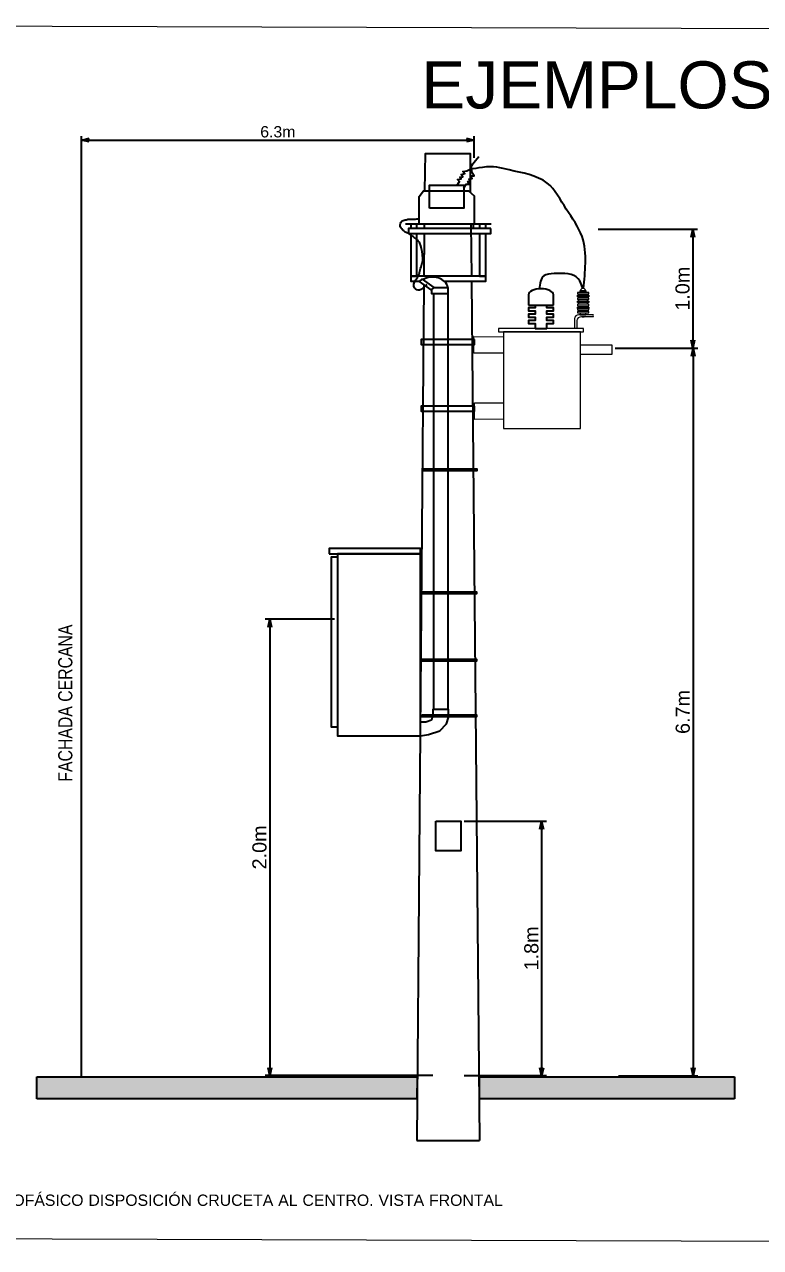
# Model space of a CAD drawing. Header units: millimetres. Extents: x 168 to 394, y 129 to 255.
# Drawn here: x 173.85 to 183.22, y 221.8 to 237.37 of the extents above; entities that cross this region are included whole.
import ezdxf

# ---------------------------------------------------------------- set-up
doc = ezdxf.new("R2010")
doc.units = ezdxf.units.MM
doc.layers.get('Defpoints').update_dxf_attribs({"color": 1})
for name, color, linetype, lineweight in [('Cotas', 255, 'Continuous', 25), ('Esquemas', 7, 'Continuous', 13), ('Poste', 252, 'Continuous', 25), ('Redes', 3, 'Continuous', 25), ('textos', 7, 'Continuous', 13), ('Trafo', 40, 'Continuous', 13), ('Tubo Bajante Poste', 2, 'Continuous', 25), ('Vestida del Poste', 6, 'Continuous', 25)]:
    doc.layers.add(name, color=color, linetype=linetype, lineweight=lineweight)
for name, color, linetype in [('LINEA', 1, 'Continuous'), ('Material de Excavacion', 23, 'Continuous'), ('SM_TRANSFORMADORES', 1, 'Continuous')]:
    doc.layers.add(name, color=color, linetype=linetype)
doc.styles.add('0.6', font='', dxfattribs={"height": 0.6})
doc.styles.add('1.8', font='', dxfattribs={"height": 1.8})
doc.styles.add('RomanS', font='romans.shx')
doc.styles.get('0.6').set_extended_font_data('@Arial Unicode MS')
doc.styles.get('1.8').set_extended_font_data('@Arial Unicode MS')
doc.dimstyles.new('500 mask', dxfattribs={"dimtxt": 0.85, "dimasz": 1, "dimexe": 0.6, "dimexo": 0.4, "dimgap": 0.4, "dimtad": 1, "dimlfac": 0.05, "dimzin": 4, "dimdsep": 46, "dimtxsty": 'RomanS', "dimblk": 'OPEN30', "dimcen": 0.5, "dimdle": 0.001, "dimclrd": 256, "dimclre": 256, "dimclrt": 2, "dimadec": 0, "dimazin": 0, "dimtfac": 1, "dimtix": 1, "dimtofl": 0, "dimtmove": 2, "dimatfit": 3, "dimldrblk": 'OPEN30', "dimfxl": 1, "dimtfill": 1, "dimtolj": 1, "dimtzin": 4, "dimarcsym": 0})

# ---------------------------------------------------------------- blocks, each defined once
blk = doc.blocks.new('AIS')
at = {"layer": 'SM_TRANSFORMADORES', "ltscale": 0.8}
blk.add_line((-0.45, 0), (0.45, 0), dxfattribs=at)
at = {"layer": 'SM_TRANSFORMADORES'}
blk.add_lwpolyline([(-0.95, 3.739), (0.95, 3.739), (0.95, 5.385, 0.991151), (-0.95, 5.385), (-0.95, 3.739)], format="xyb", dxfattribs=at)
for points in [[(-0.45, 3.739), (-0.45, 3.3), (-0.95, 3.3), (-0.95, 2.8), (-0.45, 2.8), (-0.45, 2.3), (-0.95, 2.3), (-0.95, 1.8), (-0.45, 1.8), (-0.45, 1.3), (-0.95, 1.3), (-0.95, 0.8), (-0.45, 0.8), (-0.45, 0)], [(0.45, 0), (0.45, 0.8), (0.95, 0.8), (0.95, 1.3), (0.45, 1.3), (0.45, 1.8), (0.95, 1.8), (0.95, 2.3), (0.45, 2.3), (0.45, 2.8), (0.95, 2.8), (0.95, 3.3), (0.45, 3.3), (0.45, 3.739)]]:
    blk.add_lwpolyline(points, dxfattribs=at)
at = {"layer": 'LINEA', "style": 'RomanS'}
for p in [(0.698, 3.3), (-0.702, 1.8), (0.698, 1.3), (-0.002, 0)]:
    blk.add_text('DHRM', height=0.000831, dxfattribs=at).set_placement(p)
blk = doc.blocks.new('_Open30')
at = {"color": 0, "linetype": 'ByBlock', "lineweight": -2}
for p, q in [((-1, 0.27), (0, 0)), ((0, 0), (-1, -0.27)), ((0, 0), (-1, 0))]:
    blk.add_line(p, q, dxfattribs=at)
blk = doc.blocks.new('*D115')
at = {"layer": 'Cotas', "lineweight": -2, "transparency": 16777216}
for p, q in [((28.77, 55.21), (39.25, 55.21)), ((38.65, 54.21), (38.65, 15.73)), ((28.77, 14.73), (39.25, 14.73))]:
    blk.add_line(p, q, dxfattribs=at)
at = {"layer": 'Defpoints', "color": 0, "transparency": 16777216}
for p in [(28.37, 55.21), (28.37, 14.73), (38.65, 14.73)]:
    blk.add_point(p, dxfattribs=at)
at = {"layer": 'Cotas', "lineweight": -2, "transparency": 16777216}
for p, rotation in [((38.65, 55.21), 90), ((38.65, 14.73), 270)]:
    blk.add_blockref('_Open30', p, dxfattribs=dict(at, rotation=rotation))
at = {"layer": 'Cotas', "transparency": 16777216, "insert": (37.35, 34.97), "char_height": 1.8, "attachment_point": 5, "rotation": 90, "style": '1.8', "bg_fill": 3, "box_fill_scale": 1.1, "bg_fill_color": 256, "bg_fill_true_color": 13158600, "bg_fill_transparency": 0}
blk.add_mtext('\\A1;1.8m', dxfattribs=at)
blk = doc.blocks.new('*D151')
at = {"layer": 'Cotas', "lineweight": -2, "transparency": 16777216}
for p, q in [((12.27, 87.34), (3.44, 87.34)), ((4.04, 86.34), (4.04, 15.73)), ((24.79, 14.73), (3.44, 14.73))]:
    blk.add_line(p, q, dxfattribs=at)
at = {"layer": 'Defpoints', "color": 0, "transparency": 16777216}
for p in [(12.67, 87.34), (4.04, 14.73), (25.19, 14.73)]:
    blk.add_point(p, dxfattribs=at)
at = {"layer": 'Cotas', "lineweight": -2, "transparency": 16777216}
for p, rotation in [((4.04, 87.34), 90), ((4.04, 14.73), 270)]:
    blk.add_blockref('_Open30', p, dxfattribs=dict(at, rotation=rotation))
at = {"layer": 'Cotas', "transparency": 16777216, "insert": (2.74, 51.04), "char_height": 1.8, "attachment_point": 5, "rotation": 90, "style": '1.8', "bg_fill": 3, "box_fill_scale": 1.1, "bg_fill_color": 256, "bg_fill_true_color": 13158600, "bg_fill_transparency": 0}
blk.add_mtext('\\A1;2.0m', dxfattribs=at)
blk = doc.blocks.new('*D152')
at = {"layer": 'Cotas', "lineweight": -2, "transparency": 16777216}
for p, q in [((-19.94, 158.86), (-19.94, 164.21)), ((-18.94, 163.61), (29.08, 163.61)), ((30.08, 160.76), (30.08, 164.21))]:
    blk.add_line(p, q, dxfattribs=at)
at = {"layer": 'Defpoints', "color": 0, "transparency": 16777216}
for p in [(30.08, 163.61), (30.08, 160.36), (-19.94, 158.46)]:
    blk.add_point(p, dxfattribs=at)
at = {"layer": 'Cotas', "lineweight": -2, "transparency": 16777216, "rotation": 180}
blk.add_blockref('_Open30', (-19.94, 163.61), dxfattribs=at)
at = {"layer": 'Cotas', "lineweight": -2, "transparency": 16777216}
blk.add_blockref('_Open30', (30.08, 163.61), dxfattribs=at)
at = {"layer": 'Cotas', "transparency": 16777216, "insert": (5.07, 164.91), "char_height": 1.8, "attachment_point": 5, "style": '1.8', "bg_fill": 3, "box_fill_scale": 1.1, "bg_fill_color": 256, "bg_fill_true_color": 13158600, "bg_fill_transparency": 0}
blk.add_mtext('\\A1;6.3m', dxfattribs=at)
blk = doc.blocks.new('*D149')
at = {"layer": 'Cotas', "lineweight": -2, "transparency": 16777216}
for p, q in [((48.05, 130.49), (58.52, 130.49)), ((57.92, 129.49), (57.92, 15.7)), ((48.43, 14.7), (58.52, 14.7))]:
    blk.add_line(p, q, dxfattribs=at)
at = {"layer": 'Defpoints', "color": 0, "transparency": 16777216}
for p in [(47.65, 130.49), (48.03, 14.7), (57.92, 14.7)]:
    blk.add_point(p, dxfattribs=at)
at = {"layer": 'Cotas', "lineweight": -2, "transparency": 16777216}
for p, rotation in [((57.92, 130.49), 90), ((57.92, 14.7), 270)]:
    blk.add_blockref('_Open30', p, dxfattribs=dict(at, rotation=rotation))
at = {"layer": 'Cotas', "transparency": 16777216, "insert": (56.62, 72.59), "char_height": 1.8, "width": 20.0737, "attachment_point": 5, "rotation": 90, "style": '1.8', "bg_fill": 3, "box_fill_scale": 1.1, "bg_fill_color": 256, "bg_fill_true_color": 13158600, "bg_fill_transparency": 0}
blk.add_mtext('\\A1;6.7m', dxfattribs=at)
blk = doc.blocks.new('*D150')
at = {"layer": 'Cotas', "lineweight": -2, "transparency": 16777216}
for p, q in [((45.85, 149.4), (58.49, 149.4)), ((57.89, 148.4), (57.89, 131.51)), ((48.01, 130.51), (58.49, 130.51))]:
    blk.add_line(p, q, dxfattribs=at)
at = {"layer": 'Defpoints', "color": 0, "transparency": 16777216}
for p in [(45.45, 149.4), (47.61, 130.51), (57.89, 130.51)]:
    blk.add_point(p, dxfattribs=at)
at = {"layer": 'Cotas', "lineweight": -2, "transparency": 16777216}
for p, rotation in [((57.89, 149.4), 90), ((57.89, 130.51), 270)]:
    blk.add_blockref('_Open30', p, dxfattribs=dict(at, rotation=rotation))
at = {"layer": 'Cotas', "transparency": 16777216, "insert": (56.59, 139.95), "char_height": 1.8, "attachment_point": 5, "rotation": 90, "style": '1.8', "bg_fill": 3, "box_fill_scale": 1.1, "bg_fill_color": 256, "bg_fill_true_color": 13158600, "bg_fill_transparency": 0}
blk.add_mtext('\\A1;1.0m', dxfattribs=at)
blk = doc.blocks.new('A$C635864E5')
at = {"layer": 'Material de Excavacion'}
h = blk.add_hatch(dxfattribs=at)
h.set_pattern_fill('EARTH', color=256, scale=0.19)
h.set_pattern_definition([(0, (-3.4814, 13.8644), (1.2065, 1.2065), [1.2065, -1.2065]), (0, (-3.4814, 14.3169), (1.2065, 1.2065), [1.2065, -1.2065]), (0, (-3.4814, 14.7693), (1.2065, 1.2065), [1.2065, -1.2065]), (90, (-3.3306, 14.9201), (-1.2065, 1.2065), [1.2065, -1.2065]), (90, (-2.8781, 14.9201), (-1.2065, 1.2065), [1.2065, -1.2065]), (90, (-2.4257, 14.9201), (-1.2065, 1.2065), [1.2065, -1.2065])])
h.paths.add_polyline_path([(22.828, 14.544), (-25.61, 14.544), (-25.61, 11.054), (22.806, 11.054)])
h.paths.add_polyline_path([(63.183, 14.544), (30.682, 14.544), (30.709, 11.054), (63.183, 11.054)])
at = {"layer": 'Cotas', "elevation": -0.001}
blk.add_lwpolyline([(-19.936, 14.544), (-19.936, 163.991)], dxfattribs=at)
at = {"layer": 'Material de Excavacion'}
for p, q in [((-25.61, 11.054, -0.001), (-25.61, 14.544, -0.001)), ((63.183, 14.544, -0.001), (63.183, 11.054, -0.001)), ((22.806, 11.054, -0.001), (-25.61, 11.054, -0.001)), ((63.183, 11.054, -0.001), (30.709, 11.054, -0.001))]:
    blk.add_line(p, q, dxfattribs=at)
at = {"layer": 'Material de Excavacion', "elevation": -0.001}
blk.add_lwpolyline([(-25.61, 14.544), (22.828, 14.544)], dxfattribs=at)
at = {"layer": 'Poste', "elevation": -0.001}
for points in [[(23.766, 155.518), (23.854, 161.478), (29.533, 161.474), (29.533, 155.309)], [(23.062, 150.203), (23.062, 154.634), (23.628, 155.518), (24.289, 155.518), (29.333, 155.518), (30.065, 154.73)], [(30.065, 154.73), (30.065, 150.199)], [(23.717, 150.2), (23.713, 149.555)], [(29.652, 150.199), (29.714, 141.969)], [(29.95, 150.199), (29.953, 149.553)], [(23.695, 148.763), (23.651, 141.969)], [(23.643, 140.597), (22.763, 4.408)], [(29.72, 141.173), (30.759, 4.408)], [(22.763, 4.408), (30.759, 4.408)]]:
    blk.add_lwpolyline(points, dxfattribs=at)
for points in [[(24.385, 152.758), (24.385, 156.437), (28.732, 156.437), (28.732, 152.758)], [(30.114, 131.892), (23.311, 131.892), (23.311, 131.096), (30.114, 131.096)], [(30.114, 121.237), (23.311, 121.237), (23.311, 120.441), (30.114, 120.441)], [(23.47, 111.284), (30.408, 111.284), (30.408, 110.959), (23.47, 110.959)], [(23.414, 91.73), (30.352, 91.73), (30.352, 91.405), (23.414, 91.405)]]:
    blk.add_lwpolyline(points, close=True, dxfattribs=at)
at = {"layer": 'Redes'}
for points in [[(24.018, 140.607, -0.001), (23.473, 139.984, -0.001), (23.098, 139.71, -0.001), (22.48, 140.079, -0.001), (22.589, 141.31, -0.001), (23.034, 142.16, -0.001), (23.185, 142.953, -0.001), (23.418, 143.849, -0.001), (23.53, 144.643, -0.001), (23.485, 145.392, -0.001), (23.128, 147.18, -0.001), (22.734, 147.797, -0.001), (22.332, 148.188, -0.001), (21.741, 148.714, -0.001), (21.272, 148.971, -0.001), (20.937, 149.329, -0.001), (20.658, 149.921, -0.001), (20.803, 150.625, -0.001), (21.283, 150.894, -0.001), (21.752, 151.016, -0.001), (22.433, 151.016, -0.001), (23.093, 151.119, -0.001)], [(43.889, 139.956), (43.32, 141.542), (40.265, 142.351), (38.917, 141.991), (38.348, 139.866)]]:
    blk.add_spline(points, degree=3, dxfattribs=at)
at = {"layer": 'Trafo'}
for points in [[(44.653, 139.366), (43.209, 139.366), (43.209, 139.142), (44.653, 139.142)], [(44.653, 138.917), (44.653, 138.66), (43.209, 138.66), (43.209, 138.917)], [(44.653, 138.435), (43.209, 138.435), (43.209, 138.211), (44.653, 138.211)], [(44.653, 137.954), (44.653, 137.73), (43.209, 137.73), (43.209, 137.954)], [(44.653, 137.505), (43.209, 137.505), (43.209, 137.248), (44.653, 137.248)], [(44.653, 136.799), (43.209, 136.799), (43.209, 136.575), (44.653, 136.575)], [(44.653, 136.093), (44.653, 136.318), (43.209, 136.318), (43.209, 136.093)]]:
    blk.add_lwpolyline(points, close=True, dxfattribs=at)
for points in [[(43.369, 138.917), (43.369, 139.142)], [(43.369, 138.435), (43.369, 138.66)], [(43.562, 139.366), (43.562, 139.687), (44.268, 139.687), (44.268, 139.366)], [(43.562, 139.623), (44.268, 139.623)], [(44.236, 139.687), (44.204, 139.848), (44.076, 139.976), (43.915, 140.008), (43.754, 139.976), (43.626, 139.848), (43.594, 139.687)], [(44.493, 138.917), (44.493, 139.142)], [(44.493, 138.435), (44.493, 138.66)], [(43.209, 136.799), (43.209, 137.024), (44.653, 137.024), (44.653, 136.799)], [(43.369, 137.954), (43.369, 138.211)], [(43.369, 137.505), (43.369, 137.73)], [(43.369, 137.024), (43.369, 137.248)], [(44.493, 137.954), (44.493, 138.211)], [(44.493, 137.505), (44.493, 137.73)], [(44.493, 137.024), (44.493, 137.248)], [(43.369, 136.575), (43.369, 136.318)], [(43.562, 136.093), (43.562, 135.772), (44.268, 135.772), (44.268, 136.093)], [(43.562, 135.868), (44.268, 135.868)], [(43.787, 135.483), (44.044, 135.483)], [(44.493, 136.575), (44.493, 136.318)], [(43.113, 134.874), (43.113, 133.59)]]:
    blk.add_lwpolyline(points, dxfattribs=at)
at = {"layer": 'Trafo', "elevation": -0.001}
for points in [[(33.16, 133.074), (43.958, 133.074), (43.958, 133.613), (33.16, 133.613)], [(33.781, 117.699), (43.585, 117.699), (43.585, 133.074), (33.781, 133.074)], [(43.585, 131.019), (47.567, 131.019), (47.567, 129.48), (43.585, 129.48)], [(30.114, 121.802), (33.781, 121.804), (33.781, 119.163), (30.114, 119.161)]]:
    blk.add_lwpolyline(points, close=True, dxfattribs=at)
blk.add_lwpolyline([(30.025, 131.892), (30.025, 132.33), (33.781, 132.311), (33.781, 129.671), (30.025, 129.689), (30.025, 131.096)], dxfattribs=at)
at = {"layer": 'Tubo Bajante Poste', "elevation": -0.001}
blk.add_lwpolyline([(24.581, 139.757), (23.111, 141.073), (23.455, 141.457), (24.925, 140.141)], close=True, dxfattribs=at)
for points in [[(24.925, 140.141), (26.708, 140.141), (26.708, 139.125), (24.676, 139.125), (24.676, 139.862)], [(24.921, 140.136), (24.921, 140.141), (26.704, 140.141)], [(26.704, 139.125), (26.704, 72.973)]]:
    blk.add_lwpolyline(points, dxfattribs=at)
at = {"layer": 'Tubo Bajante Poste'}
blk.add_arc((24.771, 139.848, -0.001), 1.959, 8.60671, 129.33449, dxfattribs=at)
at = {"layer": 'Vestida del Poste', "elevation": -0.001}
for points in [[(32.245, 150.199), (21.335, 150.199)], [(22.776, 149.553), (22.776, 150.199), (21.98, 150.199), (21.98, 149.553)], [(31.528, 149.553), (31.528, 150.199), (30.732, 150.199), (30.732, 149.553)], [(21.98, 148.757), (21.98, 141.969), (22.776, 141.969), (22.776, 148.757)], [(30.732, 148.757), (30.732, 141.969), (31.528, 141.969), (31.528, 148.757)], [(26.214, 141.173), (31.528, 141.173), (31.528, 141.969), (21.98, 141.969), (21.98, 141.173), (23.2, 141.173)]]:
    blk.add_lwpolyline(points, dxfattribs=at)
for points in [[(32.17, 149.553), (21.719, 149.553), (21.719, 148.757), (32.17, 148.757)], [(11.614, 97.735), (23.227, 97.735), (23.227, 98.603), (11.614, 98.603)], [(12.671, 70.152), (11.887, 70.152), (11.887, 97.279), (12.671, 97.279)], [(23.227, 97.735), (12.671, 97.735), (12.671, 68.778), (23.227, 68.778)], [(25.193, 55.208), (28.368, 55.208), (28.368, 50.489), (25.193, 50.489)]]:
    blk.add_lwpolyline(points, close=True, dxfattribs=at)
at = {"layer": 'Trafo', "xscale": 1.666938375233559, "yscale": 1.000163025140135, "zscale": 1.666938375233559}
blk.add_blockref('AIS', (38.559, 133.613, -0.001), dxfattribs=at)
at = {"layer": 'textos', "lineweight": 5, "ltscale": 0.1, "style": '1.8'}
blk.add_text('FACHADA CERCANA', height=1.8, rotation=90, dxfattribs=at).set_placement((-21.084, 61.503, -0.001))
at = {"layer": 'textos', "insert": (-5.085, -12.001, -0.001), "char_height": 1.8, "width": 77.11966, "attachment_point": 8, "style": '1.8'}
blk.add_mtext('\\pxqj;MONTAJE MONOFÁSICO DISPOSICIÓN CRUCETA AL CENTRO. VISTA FRONTAL Y LATERAL\\P\\pq*;{\\C3; }', dxfattribs=at)
at = {"layer": 'Cotas'}
for base, p1, p2, angle, text, picture, middle in [((30.077, 163.605, -0.001), (-19.936, 158.46, -0.001), (30.077, 160.365, -0.001), 180, '6.3m', '*D152', (5.07, 164.905, -0.001)), ((4.035, 14.732, -0.001), (12.671, 87.339, -0.001), (25.193, 14.732, -0.001), 90, '2.0m', '*D151', (2.735, 51.036, -0.001)), ((38.647, 14.732, -0.001), (28.368, 55.208, -0.001), (28.368, 14.732, -0.001), 90, '1.8m', '*D115', (37.347, 34.97, -0.001))]:
    dim = blk.add_linear_dim(base=base, p1=p1, p2=p2, angle=angle, text=text, dimstyle='500 mask', override={"dimtxt": 1, "dimtxsty": '1.8', "dimclrt": 256, "dimtfill": 1, "dimtfillclr": 256}, dxfattribs=at)
    dim.commit()
    dim.dimension.update_dxf_attribs({"geometry": picture, "text_midpoint": middle})
at = {"layer": 'Material de Excavacion'}
for p, q in [((22.806, 11.054, -0.001), (22.828, 14.544, -0.001)), ((30.682, 14.544, -0.001), (30.709, 11.054, -0.001))]:
    blk.add_line(p, q, dxfattribs=at)
at = {"layer": 'Material de Excavacion', "elevation": -0.001}
blk.add_lwpolyline([(30.682, 14.544), (63.183, 14.544)], dxfattribs=at)
at = {"layer": 'Poste', "elevation": -0.001}
for points in [[(23.414, 81.019), (30.352, 81.019), (30.352, 80.695), (23.414, 80.695)], [(23.414, 72.147), (30.352, 72.147), (30.352, 71.822), (23.414, 71.822)]]:
    blk.add_lwpolyline(points, close=True, dxfattribs=at)
at = {"layer": 'Redes'}
blk.add_spline([(43.964, 140, -0.001), (44.222, 144.007, -0.001), (43.792, 148.256, -0.001), (41.785, 152.602, -0.001), (39.342, 156.764, -0.001), (34.532, 158.846, -0.001), (31.107, 159.254, -0.001), (29.731, 159.103, -0.001), (30.642, 160.972, -0.001)], degree=3, dxfattribs=at)
at = {"layer": 'Tubo Bajante Poste', "elevation": -0.001}
for points in [[(24.921, 72.973), (24.921, 139.125)], [(23.227, 68.778), (24.258, 69), (25.683, 69.616), (26.524, 70.705), (26.79, 71.69), (26.79, 72.973), (24.791, 72.973), (24.791, 72.147), (24.648, 71.29), (23.917, 70.961), (23.307, 70.966)]]:
    blk.add_lwpolyline(points, dxfattribs=at)
at = {"layer": 'Vestida del Poste', "elevation": -0.001}
for points in [[(27.907, 156.425), (28.2, 157.019), (27.942, 157.337), (28.408, 157.43), (28.237, 157.717), (28.603, 157.777), (28.427, 158.149), (28.864, 158.261), (28.601, 158.594), (29.144, 158.719), (29.733, 159.076)], [(28.743, 156.013), (29.036, 156.607), (29.445, 156.596), (29.235, 157.023), (29.567, 157.061), (29.392, 157.388), (29.794, 157.476), (29.616, 157.89), (30.041, 157.885), (29.809, 158.391), (29.733, 159.076)]]:
    blk.add_lwpolyline(points, dxfattribs=at)
at = {"layer": 'Cotas'}
dim = blk.add_linear_dim(base=(57.924, 14.696, -0.001), p1=(47.646, 130.492, -0.001), p2=(48.027, 14.696, -0.001), angle=90, text='6.7m', dimstyle='500 mask', override={"dimtxt": 1, "dimtxsty": '1.8', "dimclrt": 256, "dimtfill": 1, "dimtfillclr": 256}, dxfattribs=at)
dim.commit()
dim.dimension.update_dxf_attribs({"geometry": '*D149', "text_midpoint": (56.624, 72.594, -0.001)})
dim = blk.add_linear_dim(base=(57.892, 130.512, -0.001), p1=(45.447, 149.397, -0.001), p2=(47.614, 130.512, -0.001), angle=90, text='1.0m', dimstyle='500 mask', override={"dimtxt": 1, "dimtxsty": '1.8', "dimclrt": 256, "dimtfill": 1, "dimtfillclr": 256}, dxfattribs=at)
dim.commit()
dim.dimension.update_dxf_attribs({"geometry": '*D150', "text_midpoint": (56.592, 139.954, -0.001)})
at = {"layer": 'Trafo'}
for points in [[(45.231, 135.772), (43.402, 135.772), (43.177, 135.74), (42.984, 135.612), (42.856, 135.419), (42.824, 135.195), (42.824, 133.59)], [(45.199, 135.483), (45.263, 135.612), (45.199, 135.74)], [(45.231, 135.451), (43.723, 135.451), (43.498, 135.419), (43.306, 135.291), (43.177, 135.098), (43.145, 134.874)]]:
    blk.add_lwpolyline(points, dxfattribs=at)

msp = doc.modelspace()

# ---------------------------------------------------------------- block references
at = {"xscale": 0.1, "yscale": 0.08, "zscale": 0.1}
msp.add_blockref('A$C635864E5', (176.56546, 222.81411, 0.00009), dxfattribs=at)

# ---------------------------------------------------------------- texts
at = {"layer": 'textos', "insert": (187.07214, 236.90464), "char_height": 0.6, "attachment_point": 2, "style": '0.6'}
msp.add_mtext_dynamic_manual_height_columns('EJEMPLOS VISTAS COMPLEMENTARIAS', width=27.1958231, gutter_width=0.5, heights=[0], dxfattribs=at)

# ---------------------------------------------------------------- next in the draw order: linework, layer by layer
at = {"layer": 'Esquemas'}
msp.add_lwpolyline([(167.52449, 237.37405), (207.55137, 237.24663), (207.55137, 221.80353), (167.52449, 221.93094)], close=True, dxfattribs=at)

doc.saveas('drawing.dxf')
